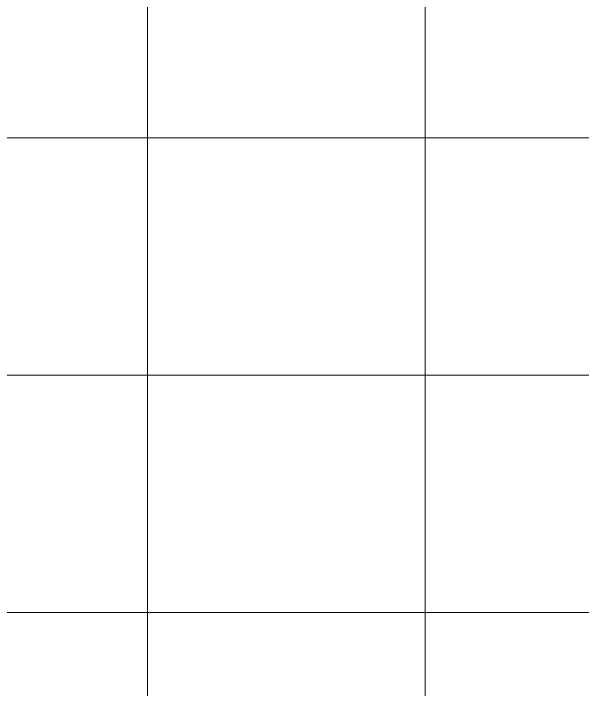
# Model space of a CAD drawing. Header units: inches. Extents: x -211412 to -11687, y -5 to 7052.
# Drawn here: x -210091.06 to -210073.21, y 6801.86 to 6823.09 of the extents above; entities that cross this region are included whole.
import ezdxf

# ---------------------------------------------------------------- set-up
doc = ezdxf.new("R2010")
doc.units = ezdxf.units.IN
doc.header["$MEASUREMENT"] = 0
doc.layers.get('0').update_dxf_attribs({"lineweight": 0})

msp = doc.modelspace()

# ---------------------------------------------------------------- linework, layer by layer
at = {"color": 7}
for p, q in [((-210086.863, 6845.162), (-210086.863, 6672.545)), ((-210078.14, 6845.162), (-210078.14, 6672.545)), ((-210311.805, 6804.28), (-210043.11, 6804.28))]:
    msp.add_line(p, q, dxfattribs=at)
for p, q in [((-210311.805, 6819.193), (-210043.131, 6819.193)), ((-210311.805, 6811.736), (-210043.131, 6811.736))]:
    msp.add_line(p, q)

doc.saveas('drawing.dxf')
